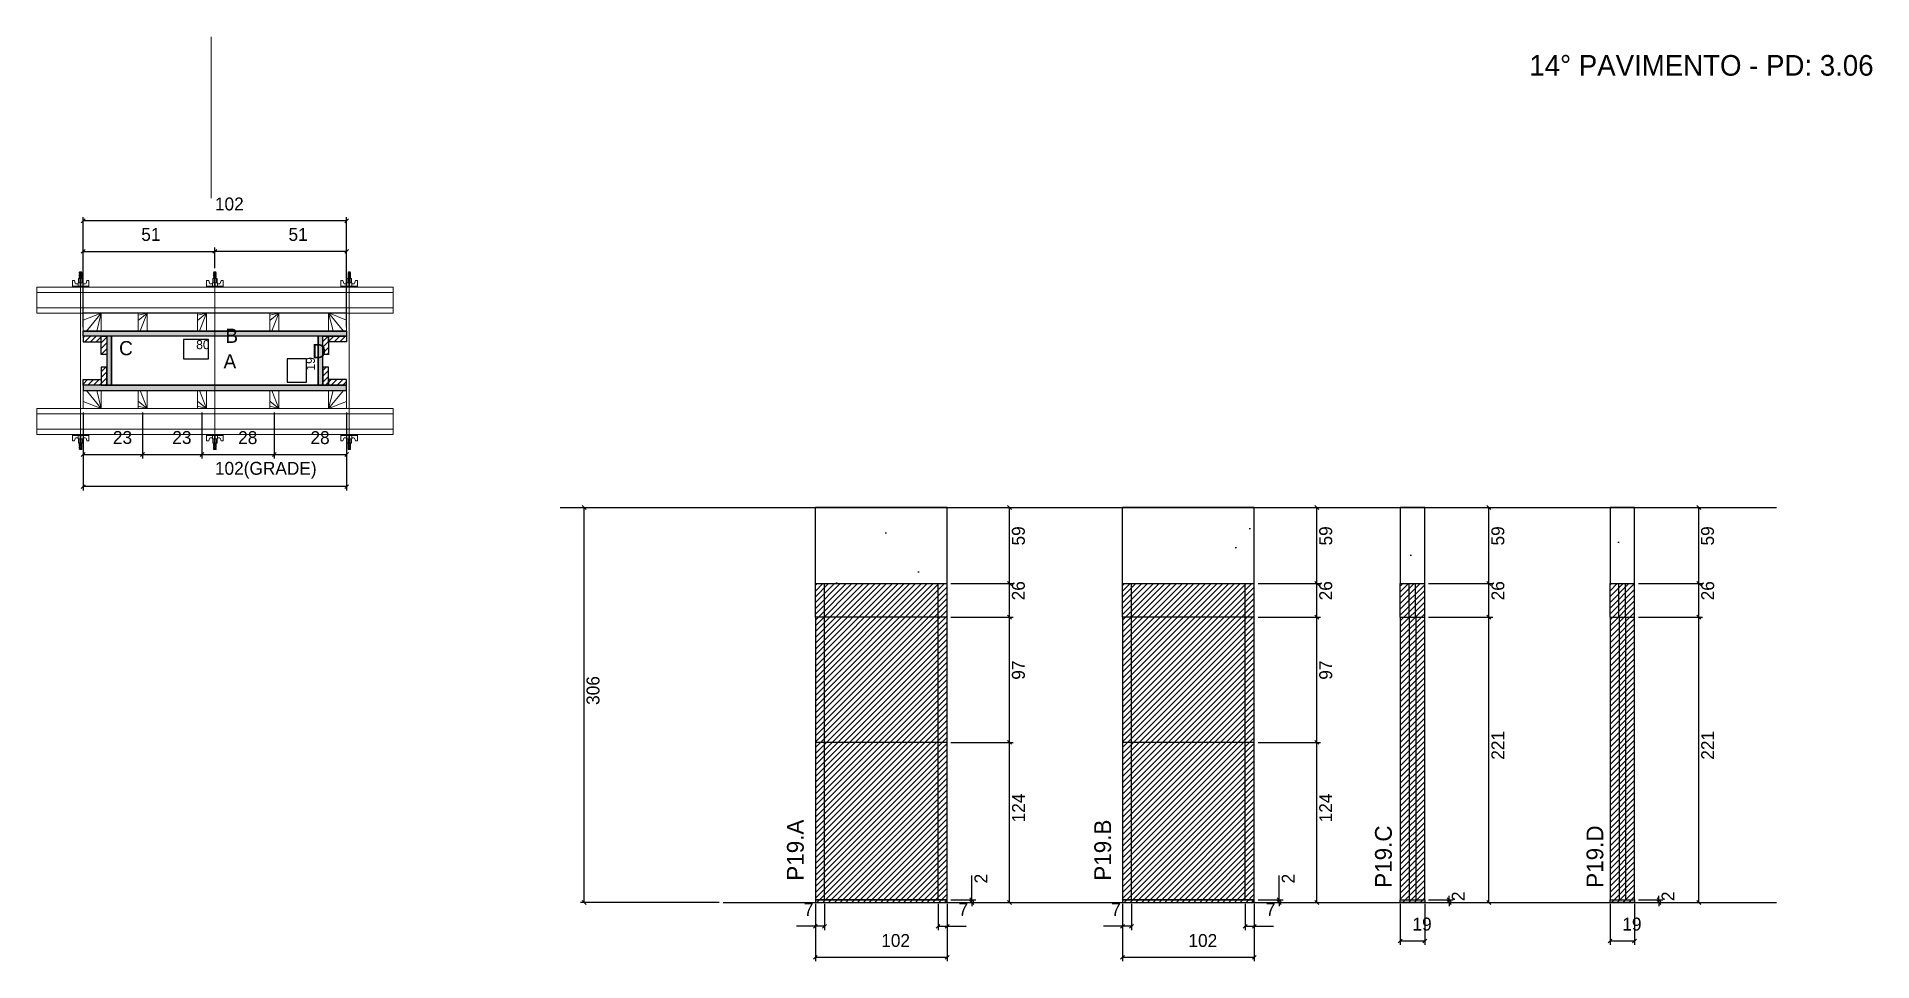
# Model space of a CAD drawing. Header units: metres. Extents: x 2513 to 3935, y 6242 to 6958.
import ezdxf

# ---------------------------------------------------------------- set-up
doc = ezdxf.new("R2010")
doc.units = ezdxf.units.M
for name, color, linetype in [('CHAPA', 7, 'Continuous'), ('COTA', 7, 'Continuous'), ('Hachura', 7, 'Continuous'), ('Madeira', 7, 'Continuous'), ('NIVEL 2° PAV.', 7, 'Continuous'), ('NOMENCLATURA', 7, 'Continuous'), ('Nível', 7, 'Continuous'), ('Painéis', 7, 'Continuous'), ('Perfil Metálico', 7, 'Continuous'), ('SARR_2.2x7', 7, 'Continuous'), ('SARRAFO', 7, 'Continuous'), ('Texto Seção', 7, 'Continuous'), ('TEXTO_GERAL', 7, 'Continuous')]:
    doc.layers.add(name, color=color, linetype=linetype)

msp = doc.modelspace()

# ---------------------------------------------------------------- hatches: boundary and pattern name
at = {"layer": 'COTA'}
h = msp.add_hatch(dxfattribs=at)
h.set_pattern_fill('AR-CONC')
h.paths.add_polyline_path([(3116.3, 6593.6), (3116.3, 6534.6), (3218.3, 6534.6), (3218.3, 6593.6), (3116.3, 6593.6)])
h = msp.add_hatch(dxfattribs=at)
h.set_pattern_fill('AR-CONC')
h.paths.add_polyline_path([(3354.2, 6593.6), (3354.2, 6534.6), (3456.2, 6534.6), (3456.2, 6593.6), (3354.2, 6593.6), (3354.2, 6593.6)])
h = msp.add_hatch(dxfattribs=at)
h.set_pattern_fill('AR-CONC')
h.paths.add_polyline_path([(3588.2, 6534.6), (3588.2, 6593.6), (3569.2, 6593.6), (3569.2, 6534.6), (3588.2, 6534.6), (3588.2, 6534.6)])
h = msp.add_hatch(dxfattribs=at)
h.set_pattern_fill('AR-CONC')
h.paths.add_polyline_path([(3750.7, 6534.6), (3750.7, 6593.6), (3731.7, 6593.6), (3731.7, 6534.6), (3750.7, 6534.6), (3750.7, 6534.6)])
at = {"layer": 'Hachura'}
h = msp.add_hatch(color=7, dxfattribs=at)
h.dxf.hatch_style = 1
h.paths.add_polyline_path([(2549.3, 6726.2), (2549.3, 6730.2), (2753.3, 6730.2), (2753.3, 6726.2), (2549.3, 6726.2)])
h = msp.add_hatch(color=7, dxfattribs=at)
h.dxf.hatch_style = 1
h.paths.add_polyline_path([(2549.3, 6726.2), (2549.3, 6730.2), (2753.3, 6730.2), (2753.3, 6726.2), (2549.3, 6726.2)])
h = msp.add_hatch(dxfattribs=at)
h.set_pattern_fill('ANSI31')
h.paths.add_polyline_path([(2563.3, 6726.2), (2563.3, 6721.8), (2549.3, 6721.8), (2549.3, 6726.2), (2563.3, 6726.2)])
h = msp.add_hatch(dxfattribs=at)
h.set_pattern_fill('ANSI31')
h.paths.add_polyline_path([(2567.7, 6726.2), (2563.3, 6726.2), (2563.3, 6712.2), (2567.7, 6712.2), (2567.7, 6726.2)])
h = msp.add_hatch(color=7, dxfattribs=at)
h.dxf.hatch_style = 1
h.paths.add_polyline_path([(2571.3, 6726.2), (2567.7, 6726.2), (2567.7, 6688.2), (2571.3, 6688.2), (2571.3, 6726.2)])
h = msp.add_hatch(color=7, dxfattribs=at)
h.dxf.hatch_style = 1
h.paths.add_polyline_path([(2571.3, 6726.2), (2567.7, 6726.2), (2567.7, 6688.2), (2571.3, 6688.2), (2571.3, 6726.2)])
h = msp.add_hatch(color=7, dxfattribs=at)
h.dxf.hatch_style = 1
h.paths.add_polyline_path([(2734.9, 6726.2), (2731.3, 6726.2), (2731.3, 6688.2), (2734.9, 6688.2), (2734.9, 6726.2)])
h = msp.add_hatch(color=7, dxfattribs=at)
h.dxf.hatch_style = 1
h.paths.add_polyline_path([(2734.9, 6726.2), (2731.3, 6726.2), (2731.3, 6688.2), (2734.9, 6688.2), (2734.9, 6726.2)])
h = msp.add_hatch(dxfattribs=at)
h.set_pattern_fill('ANSI31')
h.paths.add_polyline_path([(2739.3, 6726.2), (2734.9, 6726.2), (2734.9, 6712.2), (2739.3, 6712.2), (2739.3, 6726.2)])
h = msp.add_hatch(dxfattribs=at)
h.set_pattern_fill('ANSI31')
h.paths.add_polyline_path([(2739.3, 6726.2), (2739.3, 6721.8), (2753.3, 6721.8), (2753.3, 6726.2), (2739.3, 6726.2)])
h = msp.add_hatch(dxfattribs=at)
h.set_pattern_fill('ANSI31')
h.paths.add_polyline_path([(2567.7, 6688.2), (2563.3, 6688.2), (2563.3, 6702.2), (2567.7, 6702.2), (2567.7, 6688.2)])
h = msp.add_hatch(dxfattribs=at)
h.set_pattern_fill('ANSI31')
h.paths.add_polyline_path([(2739.3, 6688.2), (2734.9, 6688.2), (2734.9, 6702.2), (2739.3, 6702.2), (2739.3, 6688.2)])
h = msp.add_hatch(dxfattribs=at)
h.set_pattern_fill('ANSI31')
h.paths.add_polyline_path([(2563.3, 6688.2), (2563.3, 6692.6), (2549.3, 6692.6), (2549.3, 6688.2), (2563.3, 6688.2)])
h = msp.add_hatch(color=7, dxfattribs=at)
h.dxf.hatch_style = 1
h.paths.add_polyline_path([(2549.3, 6688.2), (2549.3, 6684.2), (2753.3, 6684.2), (2753.3, 6688.2), (2549.3, 6688.2)])
h = msp.add_hatch(color=7, dxfattribs=at)
h.dxf.hatch_style = 1
h.paths.add_polyline_path([(2549.3, 6688.2), (2549.3, 6684.2), (2753.3, 6684.2), (2753.3, 6688.2), (2549.3, 6688.2)])
h = msp.add_hatch(dxfattribs=at)
h.set_pattern_fill('ANSI31')
h.paths.add_polyline_path([(2739.3, 6688.2), (2739.3, 6692.6), (2753.3, 6692.6), (2753.3, 6688.2), (2739.3, 6688.2)])
h = msp.add_hatch(dxfattribs=at)
h.set_pattern_fill('ANSI31')
h.paths.add_polyline_path([(3218.3, 6534.6), (3116.3, 6534.6), (3116.3, 6287.6), (3218.3, 6287.6), (3218.3, 6534.6)])
h = msp.add_hatch(dxfattribs=at)
h.set_pattern_fill('ANSI31')
h.paths.add_polyline_path([(3456.2, 6534.6), (3354.2, 6534.6), (3354.2, 6287.6), (3456.2, 6287.6), (3456.2, 6534.6)])
h = msp.add_hatch(dxfattribs=at)
h.set_pattern_fill('ANSI31')
h.paths.add_polyline_path([(3588.2, 6534.6), (3569.2, 6534.6), (3569.2, 6287.6), (3588.2, 6287.6), (3588.2, 6534.6)])
h = msp.add_hatch(dxfattribs=at)
h.set_pattern_fill('ANSI31')
h.paths.add_polyline_path([(3750.7, 6534.6), (3731.7, 6534.6), (3731.7, 6287.6), (3750.7, 6287.6), (3750.7, 6534.6)])

# ---------------------------------------------------------------- linework, layer by layer
at = {"layer": 'CHAPA', "color": 1, "lineweight": 25}
for points in [[(2549.3, 6726.2), (2549.3, 6730.2), (2753.3, 6730.2), (2753.3, 6726.2)], [(2549.3, 6726.2), (2549.3, 6730.2), (2753.3, 6730.2), (2753.3, 6726.2)], [(2571.3, 6726.2), (2567.7, 6726.2), (2567.7, 6688.2), (2571.3, 6688.2)], [(2571.3, 6726.2), (2567.7, 6726.2), (2567.7, 6688.2), (2571.3, 6688.2)], [(2734.9, 6726.2), (2731.3, 6726.2), (2731.3, 6688.2), (2734.9, 6688.2)], [(2734.9, 6726.2), (2731.3, 6726.2), (2731.3, 6688.2), (2734.9, 6688.2)], [(2549.3, 6688.2), (2549.3, 6684.2), (2753.3, 6684.2), (2753.3, 6688.2)], [(2549.3, 6688.2), (2549.3, 6684.2), (2753.3, 6684.2), (2753.3, 6688.2)]]:
    msp.add_lwpolyline(points, close=True, dxfattribs=at)
at = {"layer": 'COTA', "color": 0, "lineweight": 25}
for p, q in [((2550.8, 6817.1), (2547.8, 6814.1)), ((2751.8, 6814.1), (2754.8, 6817.1)), ((2550.8, 6793.5), (2547.8, 6790.5)), ((2652.8, 6793.5), (2649.8, 6790.5)), ((2649.8, 6790.5), (2652.8, 6793.5)), ((2751.8, 6790.5), (2754.8, 6793.5)), ((2550.8, 6636.1), (2547.8, 6633.1)), ((2593.8, 6633.1), (2596.8, 6636.1)), ((2596.8, 6636.1), (2593.8, 6633.1)), ((2639.8, 6633.1), (2642.8, 6636.1)), ((2642.8, 6636.1), (2639.8, 6633.1)), ((2695.8, 6633.1), (2698.8, 6636.1)), ((2698.8, 6636.1), (2695.8, 6633.1)), ((2751.8, 6633.1), (2754.8, 6636.1)), ((2550.8, 6611.2), (2547.8, 6608.2)), ((2751.8, 6608.2), (2754.8, 6611.2)), ((3268.1, 6592.1), (3265.1, 6595.1)), ((3506.1, 6592.1), (3503.1, 6595.1)), ((3639.4, 6592.1), (3636.4, 6595.1)), ((3801.9, 6592.1), (3798.9, 6595.1)), ((3265.1, 6536.1), (3268.1, 6533.1)), ((3503.1, 6536.1), (3506.1, 6533.1)), ((3636.4, 6536.1), (3639.4, 6533.1)), ((3798.9, 6536.1), (3801.9, 6533.1)), ((3268.1, 6507.1), (3265.1, 6510.1)), ((3506.1, 6507.1), (3503.1, 6510.1)), ((3639.4, 6507.1), (3636.4, 6510.1)), ((3801.9, 6507.1), (3798.9, 6510.1)), ((3268.1, 6410.1), (3265.1, 6413.1)), ((3265.1, 6413.1), (3268.1, 6410.1)), ((3506.1, 6410.1), (3503.1, 6413.1)), ((3503.1, 6413.1), (3506.1, 6410.1)), ((3236, 6291.1), (3239, 6288.1)), ((3239, 6286.1), (3236, 6289.1)), ((3265.1, 6289.1), (3268.1, 6286.1)), ((3474, 6291.1), (3477, 6288.1)), ((3477, 6286.1), (3474, 6289.1)), ((3503.1, 6289.1), (3506.1, 6286.1)), ((3605.6, 6291.1), (3608.6, 6288.1)), ((3608.6, 6286.1), (3605.6, 6289.1)), ((3636.4, 6289.1), (3639.4, 6286.1)), ((3768.1, 6291.1), (3771.1, 6288.1)), ((3771.1, 6286.1), (3768.1, 6289.1)), ((3798.9, 6289.1), (3801.9, 6286.1)), ((3117.8, 6270.6), (3114.8, 6267.6)), ((3121.8, 6267.6), (3124.8, 6270.6)), ((3212.8, 6270.6), (3209.8, 6267.6)), ((3216.8, 6267.6), (3219.8, 6270.6)), ((3355.7, 6270.6), (3352.7, 6267.6)), ((3359.7, 6267.6), (3362.7, 6270.6)), ((3450.7, 6270.6), (3447.7, 6267.6)), ((3454.7, 6267.6), (3457.7, 6270.6)), ((3570.7, 6259.2), (3567.7, 6256.2)), ((3586.7, 6256.2), (3589.7, 6259.2)), ((3733.2, 6259.2), (3730.2, 6256.2)), ((3749.2, 6256.2), (3752.2, 6259.2)), ((3117.8, 6246.5), (3114.8, 6243.5)), ((3216.8, 6243.5), (3219.8, 6246.5)), ((3355.7, 6246.5), (3352.7, 6243.5)), ((3454.7, 6243.5), (3457.7, 6246.5))]:
    msp.add_line(p, q, dxfattribs=at)
at = {"layer": 'COTA', "color": 241, "lineweight": 25}
for p, q in [((2549.3, 6733.2), (2549.3, 6818.6)), ((2753.3, 6815.6), (2549.3, 6815.6)), ((2753.3, 6733.2), (2753.3, 6818.6)), ((2549.3, 6767.2), (2549.3, 6795)), ((2651.3, 6779), (2651.3, 6795)), ((2651.3, 6779), (2651.3, 6795)), ((2753.3, 6767.2), (2753.3, 6795)), ((2549.3, 6792), (2651.3, 6792)), ((2753.3, 6792), (2651.3, 6792)), ((2549.3, 6667.2), (2549.3, 6606.7)), ((2549.3, 6667.2), (2549.3, 6631.6)), ((2595.3, 6667.2), (2595.3, 6631.6)), ((2595.3, 6667.2), (2595.3, 6631.6)), ((2641.3, 6667.2), (2641.3, 6631.6)), ((2641.3, 6667.2), (2641.3, 6631.6)), ((2697.3, 6667.2), (2697.3, 6631.6)), ((2697.3, 6667.2), (2697.3, 6631.6)), ((2753.3, 6667.2), (2753.3, 6606.7)), ((2753.3, 6667.2), (2753.3, 6631.6)), ((2549.3, 6634.6), (2595.3, 6634.6)), ((2595.3, 6634.6), (2641.3, 6634.6)), ((2641.3, 6634.6), (2697.3, 6634.6)), ((2697.3, 6634.6), (2753.3, 6634.6)), ((2753.3, 6609.7), (2549.3, 6609.7)), ((3116.3, 6534.6), (3116.3, 6593.6)), ((3218.3, 6593.6), (3116.3, 6593.6)), ((3218.3, 6534.6), (3218.3, 6593.6)), ((3456.2, 6593.6), (3354.2, 6593.6)), ((3354.2, 6534.6), (3354.2, 6593.6)), ((3456.2, 6534.6), (3456.2, 6593.6))]:
    msp.add_line(p, q, dxfattribs=at)
at = {"layer": 'COTA', "color": 180, "lineweight": 25}
for p, q in [((2646.4, 6723.7), (2627.1, 6723.7)), ((2627.1, 6723.7), (2627.1, 6708.7)), ((2646.4, 6708.7), (2646.4, 6723.7)), ((2627.1, 6708.7), (2646.4, 6708.7)), ((2722.3, 6708.6), (2707.3, 6708.6)), ((2707.3, 6708.6), (2707.3, 6690.6)), ((2722.3, 6690.6), (2722.3, 6708.6)), ((2707.3, 6690.6), (2722.3, 6690.6))]:
    msp.add_line(p, q, dxfattribs=at)
at = {"layer": 'COTA', "color": 4, "lineweight": 25}
for p, q in [((3221.3, 6593.6), (3269.6, 6593.6)), ((3266.6, 6534.6), (3266.6, 6593.6)), ((3459.2, 6593.6), (3507.6, 6593.6)), ((3504.6, 6534.6), (3504.6, 6593.6)), ((3591.2, 6593.6), (3640.9, 6593.6)), ((3637.9, 6534.6), (3637.9, 6593.6)), ((3753.7, 6593.6), (3803.4, 6593.6)), ((3800.4, 6534.6), (3800.4, 6593.6)), ((3221.3, 6534.6), (3269.6, 6534.6)), ((3459.2, 6534.6), (3507.6, 6534.6)), ((3591.2, 6534.6), (3640.9, 6534.6)), ((3753.7, 6534.6), (3803.4, 6534.6)), ((3221.3, 6508.6), (3269.6, 6508.6)), ((3266.6, 6411.6), (3266.6, 6508.6)), ((3459.2, 6508.6), (3507.6, 6508.6)), ((3504.6, 6411.6), (3504.6, 6508.6)), ((3591.2, 6508.6), (3640.9, 6508.6)), ((3637.9, 6287.6), (3637.9, 6508.6)), ((3753.7, 6508.6), (3803.4, 6508.6)), ((3800.4, 6287.6), (3800.4, 6508.6)), ((3221.3, 6411.6), (3269.6, 6411.6)), ((3259.1, 6411.6), (3269.6, 6411.6)), ((3266.6, 6287.6), (3266.6, 6411.6)), ((3459.2, 6411.6), (3507.6, 6411.6)), ((3497.1, 6411.6), (3507.6, 6411.6)), ((3504.6, 6287.6), (3504.6, 6411.6)), ((3237.5, 6289.6), (3237.5, 6308.4)), ((3475.5, 6289.6), (3475.5, 6308.4)), ((3116.3, 6286.6), (3116.3, 6242)), ((3116.3, 6284.6), (3116.3, 6266.1)), ((3123.3, 6286.6), (3123.3, 6266.1)), ((3211.3, 6286.6), (3211.3, 6266.1)), ((3218.3, 6286.6), (3218.3, 6242)), ((3218.3, 6284.6), (3218.3, 6266.1)), ((3221.3, 6289.6), (3240.5, 6289.6)), ((3221.3, 6287.6), (3240.5, 6287.6)), ((3221.3, 6287.6), (3269.6, 6287.6)), ((3237.5, 6287.6), (3237.5, 6289.6)), ((3237.5, 6287.6), (3237.5, 6284.6)), ((3354.2, 6286.6), (3354.2, 6242)), ((3354.2, 6284.6), (3354.2, 6266.1)), ((3361.2, 6286.6), (3361.2, 6266.1)), ((3449.2, 6286.6), (3449.2, 6266.1)), ((3456.2, 6286.6), (3456.2, 6242)), ((3456.2, 6284.6), (3456.2, 6266.1)), ((3459.2, 6289.6), (3478.5, 6289.6)), ((3459.2, 6287.6), (3478.5, 6287.6)), ((3459.2, 6287.6), (3507.6, 6287.6)), ((3475.5, 6287.6), (3475.5, 6289.6)), ((3475.5, 6287.6), (3475.5, 6284.6)), ((3569.2, 6286.6), (3569.2, 6254.7)), ((3588.2, 6286.6), (3588.2, 6254.7)), ((3591.2, 6289.6), (3610.1, 6289.6)), ((3591.2, 6287.6), (3610.1, 6287.6)), ((3591.2, 6287.6), (3640.9, 6287.6)), ((3607.1, 6289.6), (3607.1, 6292.6)), ((3607.1, 6287.6), (3607.1, 6289.6)), ((3607.1, 6287.6), (3607.1, 6284.6)), ((3731.7, 6286.6), (3731.7, 6254.7)), ((3750.7, 6286.6), (3750.7, 6254.7)), ((3753.7, 6289.6), (3772.6, 6289.6)), ((3753.7, 6287.6), (3772.6, 6287.6)), ((3753.7, 6287.6), (3803.4, 6287.6)), ((3769.6, 6289.6), (3769.6, 6292.6)), ((3769.6, 6287.6), (3769.6, 6289.6)), ((3769.6, 6287.6), (3769.6, 6284.6)), ((3116.3, 6269.1), (3101.6, 6269.1)), ((3123.3, 6269.1), (3116.3, 6269.1)), ((3211.3, 6269.1), (3218.3, 6269.1)), ((3218.3, 6269.1), (3233, 6269.1)), ((3354.2, 6269.1), (3339.5, 6269.1)), ((3361.2, 6269.1), (3354.2, 6269.1)), ((3449.2, 6269.1), (3456.2, 6269.1)), ((3456.2, 6269.1), (3471, 6269.1)), ((3569.2, 6257.7), (3588.2, 6257.7)), ((3731.7, 6257.7), (3750.7, 6257.7)), ((3218.3, 6245), (3116.3, 6245)), ((3456.2, 6245), (3354.2, 6245))]:
    msp.add_line(p, q, dxfattribs=at)
at = {"layer": 'COTA', "color": 241, "lineweight": 25}
for points in [[(3588.2, 6534.6), (3588.2, 6593.6), (3569.2, 6593.6), (3569.2, 6534.6)], [(3750.7, 6534.6), (3750.7, 6593.6), (3731.7, 6593.6), (3731.7, 6534.6)]]:
    msp.add_lwpolyline(points, dxfattribs=at)
at = {"layer": 'Hachura', "color": 0, "lineweight": 9}
for p, q in [((2540.9, 6764.2), (2540.9, 6769.4)), ((2540.9, 6769.4), (2542.5, 6769.4)), ((2542.5, 6769.4), (2543.1, 6767.2)), ((2543.4, 6766.9), (2545.4, 6766.9)), ((2545.4, 6767.7), (2549.2, 6767.7)), ((2545.4, 6765.1), (2545.4, 6767.7)), ((2549, 6770.9), (2545.6, 6770.9)), ((2549, 6770.9), (2545.6, 6770.9)), ((2545.6, 6770.9), (2545.6, 6767.7)), ((2546.2, 6775.3), (2548.4, 6774.2)), ((2548.3, 6774), (2546.2, 6775.1)), ((2546.2, 6774.1), (2548.4, 6773.1)), ((2548.3, 6772.8), (2546.2, 6773.9)), ((2546.2, 6773), (2548.4, 6771.9)), ((2548.3, 6771.7), (2546.2, 6772.7)), ((2547.4, 6770.9), (2546.2, 6771.6)), ((2546.3, 6775.7), (2546.6, 6776)), ((2546.3, 6775.4), (2546.3, 6775.7)), ((2548.2, 6775.7), (2546.3, 6775.7)), ((2546.3, 6775.4), (2548.2, 6774.4)), ((2546.3, 6775.4), (2548.2, 6774.4)), ((2546.3, 6774.2), (2546.3, 6774.9)), ((2548.2, 6773.9), (2546.3, 6774.9)), ((2546.3, 6774.2), (2548.2, 6773.3)), ((2546.3, 6773.1), (2546.3, 6773.7)), ((2548.2, 6772.8), (2546.3, 6773.7)), ((2546.3, 6773.5), (2546.3, 6773.7)), ((2546.3, 6773.1), (2548.2, 6772.1)), ((2546.3, 6771.9), (2546.3, 6772.6)), ((2548.2, 6771.6), (2546.3, 6772.6)), ((2546.3, 6771.9), (2548.2, 6770.9)), ((2547.2, 6770.9), (2546.3, 6771.4)), ((2546.3, 6770.9), (2546.3, 6771.4)), ((2546.6, 6776), (2547.9, 6776)), ((2546.7, 6770.9), (2546.7, 6767.7)), ((2548.2, 6775.1), (2546.9, 6775.7)), ((2547, 6765.1), (2547, 6767.1)), ((2548.3, 6775.2), (2547.2, 6775.7)), ((2547.5, 6767.1), (2547.5, 6765.1)), ((2547.7, 6775.7), (2548.4, 6775.4)), ((2548.2, 6775.7), (2547.9, 6776)), ((2548, 6775.7), (2548.2, 6775.6)), ((2548.2, 6775.1), (2548.2, 6774.4)), ((2548.2, 6773.3), (2548.2, 6773.9)), ((2548.2, 6772.5), (2548.2, 6772.8)), ((2548.2, 6772.5), (2548.2, 6772.1)), ((2548.2, 6771.6), (2548.2, 6770.9)), ((2548.2, 6770.9), (2548.2, 6767.7)), ((2549, 6767.7), (2549, 6770.9)), ((2549.2, 6767.7), (2549, 6767.7)), ((2549.2, 6767.7), (2549, 6767.7)), ((2549.2, 6767.7), (2549.2, 6765.1)), ((2551.2, 6766.9), (2549.2, 6766.9)), ((2552.1, 6769.4), (2551.5, 6767.2)), ((2553.8, 6769.4), (2552.1, 6769.4)), ((2553.8, 6765.1), (2553.8, 6769.4)), ((2644.9, 6764.2), (2644.9, 6769.4)), ((2644.9, 6769.4), (2646.5, 6769.4)), ((2646.5, 6769.4), (2647.1, 6767.2)), ((2647.4, 6766.9), (2649.4, 6766.9)), ((2649.4, 6767.7), (2653.2, 6767.7)), ((2649.4, 6765.1), (2649.4, 6767.7)), ((2653, 6770.9), (2649.6, 6770.9)), ((2653, 6770.9), (2649.6, 6770.9)), ((2649.6, 6770.9), (2649.6, 6767.7)), ((2650.2, 6775.3), (2652.4, 6774.2)), ((2652.3, 6774), (2650.2, 6775.1)), ((2650.2, 6774.1), (2652.4, 6773.1)), ((2652.3, 6772.8), (2650.2, 6773.9)), ((2650.2, 6773), (2652.4, 6771.9)), ((2652.3, 6771.7), (2650.2, 6772.7)), ((2651.4, 6770.9), (2650.2, 6771.6)), ((2650.3, 6775.7), (2650.6, 6776)), ((2650.3, 6775.4), (2650.3, 6775.7)), ((2652.2, 6775.7), (2650.3, 6775.7)), ((2650.3, 6775.4), (2652.2, 6774.4)), ((2650.3, 6775.4), (2652.2, 6774.4)), ((2650.3, 6774.2), (2650.3, 6774.9)), ((2652.2, 6773.9), (2650.3, 6774.9)), ((2650.3, 6774.2), (2652.2, 6773.3)), ((2650.3, 6773.1), (2650.3, 6773.7)), ((2652.2, 6772.8), (2650.3, 6773.7)), ((2650.3, 6773.5), (2650.3, 6773.7)), ((2650.3, 6773.1), (2652.2, 6772.1)), ((2650.3, 6771.9), (2650.3, 6772.6)), ((2652.2, 6771.6), (2650.3, 6772.6)), ((2650.3, 6771.9), (2652.2, 6770.9)), ((2651.2, 6770.9), (2650.3, 6771.4)), ((2650.3, 6770.9), (2650.3, 6771.4)), ((2650.6, 6776), (2651.9, 6776)), ((2650.7, 6770.9), (2650.7, 6767.7)), ((2652.2, 6775.1), (2650.9, 6775.7)), ((2651, 6765.1), (2651, 6767.1)), ((2652.3, 6775.2), (2651.2, 6775.7)), ((2651.5, 6767.1), (2651.5, 6765.1)), ((2651.7, 6775.7), (2652.4, 6775.4)), ((2652.2, 6775.7), (2651.9, 6776)), ((2652, 6775.7), (2652.2, 6775.6)), ((2652.2, 6775.1), (2652.2, 6774.4)), ((2652.2, 6773.3), (2652.2, 6773.9)), ((2652.2, 6772.5), (2652.2, 6772.8)), ((2652.2, 6772.5), (2652.2, 6772.1)), ((2652.2, 6771.6), (2652.2, 6770.9)), ((2652.2, 6770.9), (2652.2, 6767.7)), ((2653, 6767.7), (2653, 6770.9)), ((2653.2, 6767.7), (2653, 6767.7)), ((2653.2, 6767.7), (2653, 6767.7)), ((2653.2, 6767.7), (2653.2, 6765.1)), ((2655.2, 6766.9), (2653.2, 6766.9)), ((2656.1, 6769.4), (2655.5, 6767.2)), ((2657.8, 6769.4), (2656.1, 6769.4)), ((2657.8, 6765.1), (2657.8, 6769.4)), ((2748.9, 6765.1), (2748.9, 6769.4)), ((2748.9, 6769.4), (2750.5, 6769.4)), ((2750.5, 6769.4), (2751.1, 6767.2)), ((2751.4, 6766.9), (2753.4, 6766.9)), ((2757.3, 6767.7), (2753.4, 6767.7)), ((2753.4, 6767.7), (2753.4, 6765.1)), ((2753.4, 6767.7), (2753.6, 6767.7)), ((2753.4, 6767.7), (2753.6, 6767.7)), ((2753.6, 6770.9), (2757, 6770.9)), ((2753.6, 6770.9), (2757, 6770.9)), ((2753.6, 6767.7), (2753.6, 6770.9)), ((2754.9, 6775.7), (2754.3, 6775.4)), ((2754.3, 6775.2), (2755.4, 6775.7)), ((2756.4, 6775.3), (2754.3, 6774.2)), ((2754.3, 6774), (2756.5, 6775.1)), ((2756.4, 6774.1), (2754.3, 6773.1)), ((2754.3, 6772.8), (2756.5, 6773.9)), ((2756.4, 6773), (2754.3, 6771.9)), ((2754.3, 6771.7), (2756.5, 6772.7)), ((2754.4, 6775.7), (2754.7, 6776)), ((2754.7, 6775.7), (2754.4, 6775.6)), ((2754.4, 6775.1), (2755.7, 6775.7)), ((2754.4, 6775.7), (2756.3, 6775.7)), ((2756.3, 6775.4), (2754.4, 6774.4)), ((2756.3, 6775.4), (2754.4, 6774.4)), ((2754.4, 6775.1), (2754.4, 6774.4)), ((2754.4, 6773.9), (2756.3, 6774.9)), ((2756.3, 6774.2), (2754.4, 6773.3)), ((2754.4, 6773.3), (2754.4, 6773.9)), ((2754.4, 6772.8), (2756.3, 6773.7)), ((2756.3, 6773.1), (2754.4, 6772.1)), ((2754.4, 6772.5), (2754.4, 6772.8)), ((2754.4, 6771.6), (2756.3, 6772.6)), ((2754.4, 6772.5), (2754.4, 6772.1)), ((2756.3, 6771.9), (2754.4, 6770.9)), ((2754.4, 6771.6), (2754.4, 6770.9)), ((2754.4, 6770.9), (2754.4, 6767.7)), ((2756, 6776), (2754.7, 6776)), ((2755.1, 6767.1), (2755.1, 6765.1)), ((2755.2, 6770.9), (2756.5, 6771.6)), ((2755.4, 6770.9), (2756.3, 6771.4)), ((2755.6, 6765.1), (2755.6, 6767.1)), ((2756.3, 6775.7), (2756, 6776)), ((2756, 6770.9), (2756, 6767.7)), ((2756.3, 6775.4), (2756.3, 6775.7)), ((2756.3, 6774.2), (2756.3, 6774.9)), ((2756.3, 6773.1), (2756.3, 6773.7)), ((2756.3, 6773.5), (2756.3, 6773.7)), ((2756.3, 6771.9), (2756.3, 6772.6)), ((2756.3, 6770.9), (2756.3, 6771.4)), ((2757, 6770.9), (2757, 6767.7)), ((2757.3, 6765.1), (2757.3, 6767.7)), ((2759.2, 6766.9), (2757.3, 6766.9)), ((2760.1, 6769.4), (2759.5, 6767.2)), ((2761.8, 6769.4), (2760.1, 6769.4)), ((2761.8, 6764.2), (2761.8, 6769.4)), ((2540.9, 6765.1), (2553.8, 6765.1)), ((2540.9, 6765.1), (2546, 6765.1)), ((2553.8, 6764.2), (2540.9, 6764.2)), ((2541, 6765.2), (2541, 6764.2)), ((2541.2, 6765.2), (2541.2, 6764.2)), ((2541.6, 6765.2), (2541.6, 6764.2)), ((2542, 6765.2), (2542, 6764.2)), ((2542.9, 6765.2), (2542.9, 6764.2)), ((2544.3, 6765.2), (2544.3, 6764.2)), ((2552.8, 6764.2), (2545, 6764.2)), ((2547.3, 6765.1), (2545.4, 6765.1)), ((2546, 6765.1), (2546.7, 6765.1)), ((2546.4, 6764.8), (2546.4, 6765)), ((2546.4, 6764.4), (2546.4, 6764.8)), ((2547.3, 6765.1), (2547.3, 6764.2)), ((2548.3, 6765), (2548.3, 6764.6)), ((2550.3, 6765.2), (2550.3, 6764.2)), ((2551.8, 6765.2), (2551.8, 6764.2)), ((2552.6, 6765.2), (2552.6, 6764.2)), ((2553.1, 6765.2), (2553.1, 6764.2)), ((2553.4, 6765.2), (2553.4, 6764.2)), ((2553.6, 6765.2), (2553.6, 6764.2)), ((2553.8, 6765.1), (2553.8, 6764.2)), ((2644.9, 6765.1), (2657.8, 6765.1)), ((2644.9, 6765.1), (2650, 6765.1)), ((2657.8, 6764.2), (2644.9, 6764.2)), ((2645, 6765.2), (2645, 6764.2)), ((2645.2, 6765.2), (2645.2, 6764.2)), ((2645.6, 6765.2), (2645.6, 6764.2)), ((2646, 6765.2), (2646, 6764.2)), ((2646.9, 6765.2), (2646.9, 6764.2)), ((2648.3, 6765.2), (2648.3, 6764.2)), ((2656.8, 6764.2), (2649, 6764.2)), ((2651.3, 6765.1), (2649.4, 6765.1)), ((2650, 6765.1), (2650.7, 6765.1)), ((2650.4, 6764.8), (2650.4, 6765)), ((2650.4, 6764.4), (2650.4, 6764.8)), ((2651.3, 6765.1), (2651.3, 6764.2)), ((2652.3, 6765), (2652.3, 6764.6)), ((2654.3, 6765.2), (2654.3, 6764.2)), ((2655.8, 6765.2), (2655.8, 6764.2)), ((2656.6, 6765.2), (2656.6, 6764.2)), ((2657.1, 6765.2), (2657.1, 6764.2)), ((2657.4, 6765.2), (2657.4, 6764.2)), ((2657.6, 6765.2), (2657.6, 6764.2)), ((2657.8, 6765.1), (2657.8, 6764.2)), ((2761.8, 6765.1), (2748.9, 6765.1)), ((2748.9, 6765.1), (2748.9, 6764.2)), ((2748.9, 6764.2), (2761.8, 6764.2)), ((2749, 6765.2), (2749, 6764.2)), ((2749.2, 6765.2), (2749.2, 6764.2)), ((2749.6, 6765.2), (2749.6, 6764.2)), ((2749.8, 6764.2), (2757.6, 6764.2)), ((2750, 6765.2), (2750, 6764.2)), ((2750.9, 6765.2), (2750.9, 6764.2)), ((2752.3, 6765.2), (2752.3, 6764.2)), ((2754.3, 6765), (2754.3, 6764.6)), ((2755.3, 6765.1), (2757.3, 6765.1)), ((2755.3, 6765.1), (2755.3, 6764.2)), ((2756.6, 6765.1), (2756, 6765.1)), ((2756.3, 6764.8), (2756.3, 6765)), ((2756.3, 6764.4), (2756.3, 6764.8)), ((2761.8, 6765.1), (2756.6, 6765.1)), ((2758.4, 6765.2), (2758.4, 6764.2)), ((2759.8, 6765.2), (2759.8, 6764.2)), ((2760.6, 6765.2), (2760.6, 6764.2)), ((2761.1, 6765.2), (2761.1, 6764.2)), ((2761.4, 6765.2), (2761.4, 6764.2)), ((2761.6, 6765.2), (2761.6, 6764.2)), ((2553.8, 6650.2), (2540.9, 6650.2)), ((2540.9, 6650.2), (2540.9, 6645.1)), ((2540.9, 6649.3), (2553.8, 6649.3)), ((2540.9, 6649.3), (2546, 6649.3)), ((2540.9, 6645.1), (2542.5, 6645.1)), ((2541, 6649.3), (2541, 6650.2)), ((2541.2, 6649.3), (2541.2, 6650.2)), ((2541.6, 6649.3), (2541.6, 6650.2)), ((2542, 6649.3), (2542, 6650.2)), ((2542.5, 6645.1), (2543.1, 6647.3)), ((2542.9, 6649.3), (2542.9, 6650.2)), ((2543.4, 6647.5), (2545.4, 6647.5)), ((2544.3, 6649.3), (2544.3, 6650.2)), ((2552.8, 6650.2), (2545, 6650.2)), ((2547.3, 6649.3), (2545.4, 6649.3)), ((2545.4, 6649.3), (2545.4, 6646.8)), ((2545.4, 6646.8), (2549.2, 6646.8)), ((2545.6, 6643.5), (2545.6, 6646.8)), ((2549, 6643.6), (2545.6, 6643.6)), ((2549, 6643.5), (2545.6, 6643.5)), ((2546, 6649.3), (2546.7, 6649.3)), ((2547.4, 6643.5), (2546.2, 6642.9)), ((2548.3, 6642.8), (2546.2, 6641.7)), ((2546.2, 6641.5), (2548.4, 6642.6)), ((2548.3, 6641.6), (2546.2, 6640.6)), ((2546.2, 6640.3), (2548.4, 6641.4)), ((2548.3, 6640.5), (2546.2, 6639.4)), ((2546.2, 6639.2), (2548.4, 6640.3)), ((2546.3, 6642.6), (2548.2, 6643.5)), ((2547.2, 6643.5), (2546.3, 6643.1)), ((2546.3, 6643.5), (2546.3, 6643.1)), ((2548.2, 6642.9), (2546.3, 6641.9)), ((2546.3, 6642.6), (2546.3, 6641.9)), ((2546.3, 6641.4), (2548.2, 6642.4)), ((2548.2, 6641.7), (2546.3, 6640.8)), ((2546.3, 6641.4), (2546.3, 6640.8)), ((2546.3, 6640.2), (2548.2, 6641.2)), ((2546.3, 6641), (2546.3, 6640.8)), ((2548.2, 6640.6), (2546.3, 6639.6)), ((2546.3, 6640.2), (2546.3, 6639.6)), ((2546.3, 6639.1), (2548.2, 6640.1)), ((2546.3, 6639.1), (2548.2, 6640.1)), ((2546.3, 6639.1), (2546.3, 6638.8)), ((2546.3, 6638.8), (2546.6, 6638.4)), ((2548.2, 6638.8), (2546.3, 6638.8)), ((2546.4, 6650.1), (2546.4, 6649.7)), ((2546.4, 6649.7), (2546.4, 6649.4)), ((2546.6, 6638.4), (2547.9, 6638.4)), ((2546.7, 6643.5), (2546.7, 6646.8)), ((2548.2, 6639.4), (2546.9, 6638.8)), ((2547, 6649.3), (2547, 6647.3)), ((2548.3, 6639.3), (2547.2, 6638.8)), ((2547.3, 6649.3), (2547.3, 6650.2)), ((2547.5, 6647.3), (2547.5, 6649.3)), ((2547.7, 6638.8), (2548.4, 6639.1)), ((2548.2, 6638.8), (2547.9, 6638.4)), ((2548, 6638.8), (2548.2, 6638.9)), ((2548.2, 6643.5), (2548.2, 6646.8)), ((2548.2, 6642.9), (2548.2, 6643.5)), ((2548.2, 6641.9), (2548.2, 6642.4)), ((2548.2, 6641.9), (2548.2, 6641.7)), ((2548.2, 6641.2), (2548.2, 6640.6)), ((2548.2, 6639.4), (2548.2, 6640.1)), ((2548.3, 6649.5), (2548.3, 6649.9)), ((2549, 6646.8), (2549, 6643.5)), ((2549.2, 6646.8), (2549, 6646.8)), ((2549.2, 6646.8), (2549, 6646.8)), ((2549.2, 6646.8), (2549.2, 6649.3)), ((2551.2, 6647.5), (2549.2, 6647.5)), ((2550.3, 6649.3), (2550.3, 6650.2)), ((2552.1, 6645.1), (2551.5, 6647.3)), ((2551.8, 6649.3), (2551.8, 6650.2)), ((2553.8, 6645.1), (2552.1, 6645.1)), ((2552.6, 6649.3), (2552.6, 6650.2)), ((2553.1, 6649.3), (2553.1, 6650.2)), ((2553.4, 6649.3), (2553.4, 6650.2)), ((2553.6, 6649.3), (2553.6, 6650.2)), ((2553.8, 6649.3), (2553.8, 6650.2)), ((2553.8, 6649.3), (2553.8, 6645.1)), ((2657.8, 6650.2), (2644.9, 6650.2)), ((2644.9, 6650.2), (2644.9, 6645.1)), ((2644.9, 6649.3), (2657.8, 6649.3)), ((2644.9, 6649.3), (2650, 6649.3)), ((2644.9, 6645.1), (2646.5, 6645.1)), ((2645, 6649.3), (2645, 6650.2)), ((2645.2, 6649.3), (2645.2, 6650.2)), ((2645.6, 6649.3), (2645.6, 6650.2)), ((2646, 6649.3), (2646, 6650.2)), ((2646.5, 6645.1), (2647.1, 6647.3)), ((2646.9, 6649.3), (2646.9, 6650.2)), ((2647.4, 6647.5), (2649.4, 6647.5)), ((2648.3, 6649.3), (2648.3, 6650.2)), ((2656.8, 6650.2), (2649, 6650.2)), ((2651.3, 6649.3), (2649.4, 6649.3)), ((2649.4, 6649.3), (2649.4, 6646.8)), ((2649.4, 6646.8), (2653.2, 6646.8)), ((2649.6, 6643.5), (2649.6, 6646.8)), ((2653, 6643.6), (2649.6, 6643.6)), ((2653, 6643.5), (2649.6, 6643.5)), ((2650, 6649.3), (2650.7, 6649.3)), ((2651.4, 6643.5), (2650.2, 6642.9)), ((2652.3, 6642.8), (2650.2, 6641.7)), ((2650.2, 6641.5), (2652.4, 6642.6)), ((2652.3, 6641.6), (2650.2, 6640.6)), ((2650.2, 6640.3), (2652.4, 6641.4)), ((2652.3, 6640.5), (2650.2, 6639.4)), ((2650.2, 6639.2), (2652.4, 6640.3)), ((2650.3, 6642.6), (2652.2, 6643.5)), ((2651.2, 6643.5), (2650.3, 6643.1)), ((2650.3, 6643.5), (2650.3, 6643.1)), ((2652.2, 6642.9), (2650.3, 6641.9)), ((2650.3, 6642.6), (2650.3, 6641.9)), ((2650.3, 6641.4), (2652.2, 6642.4)), ((2652.2, 6641.7), (2650.3, 6640.8)), ((2650.3, 6641.4), (2650.3, 6640.8)), ((2650.3, 6640.2), (2652.2, 6641.2)), ((2650.3, 6641), (2650.3, 6640.8)), ((2652.2, 6640.6), (2650.3, 6639.6)), ((2650.3, 6640.2), (2650.3, 6639.6)), ((2650.3, 6639.1), (2652.2, 6640.1)), ((2650.3, 6639.1), (2652.2, 6640.1)), ((2650.3, 6639.1), (2650.3, 6638.8)), ((2650.3, 6638.8), (2650.6, 6638.4)), ((2652.2, 6638.8), (2650.3, 6638.8)), ((2650.4, 6650.1), (2650.4, 6649.7)), ((2650.4, 6649.7), (2650.4, 6649.4)), ((2650.6, 6638.4), (2651.9, 6638.4)), ((2650.7, 6643.5), (2650.7, 6646.8)), ((2652.2, 6639.4), (2650.9, 6638.8)), ((2651, 6649.3), (2651, 6647.3)), ((2652.3, 6639.3), (2651.2, 6638.8)), ((2651.3, 6649.3), (2651.3, 6650.2)), ((2651.5, 6647.3), (2651.5, 6649.3)), ((2651.7, 6638.8), (2652.4, 6639.1)), ((2652.2, 6638.8), (2651.9, 6638.4)), ((2652, 6638.8), (2652.2, 6638.9)), ((2652.2, 6643.5), (2652.2, 6646.8)), ((2652.2, 6642.9), (2652.2, 6643.5)), ((2652.2, 6641.9), (2652.2, 6642.4)), ((2652.2, 6641.9), (2652.2, 6641.7)), ((2652.2, 6641.2), (2652.2, 6640.6)), ((2652.2, 6639.4), (2652.2, 6640.1)), ((2652.3, 6649.5), (2652.3, 6649.9)), ((2653, 6646.8), (2653, 6643.5)), ((2653.2, 6646.8), (2653, 6646.8)), ((2653.2, 6646.8), (2653, 6646.8)), ((2653.2, 6646.8), (2653.2, 6649.3)), ((2655.2, 6647.5), (2653.2, 6647.5)), ((2654.3, 6649.3), (2654.3, 6650.2)), ((2656.1, 6645.1), (2655.5, 6647.3)), ((2655.8, 6649.3), (2655.8, 6650.2)), ((2657.8, 6645.1), (2656.1, 6645.1)), ((2656.6, 6649.3), (2656.6, 6650.2)), ((2657.1, 6649.3), (2657.1, 6650.2)), ((2657.4, 6649.3), (2657.4, 6650.2)), ((2657.6, 6649.3), (2657.6, 6650.2)), ((2657.8, 6649.3), (2657.8, 6650.2)), ((2657.8, 6649.3), (2657.8, 6645.1)), ((2748.9, 6650.2), (2761.8, 6650.2)), ((2748.9, 6649.3), (2748.9, 6650.2)), ((2761.8, 6649.3), (2748.9, 6649.3)), ((2748.9, 6649.3), (2748.9, 6645.1)), ((2748.9, 6645.1), (2750.5, 6645.1)), ((2749, 6649.3), (2749, 6650.2)), ((2749.2, 6649.3), (2749.2, 6650.2)), ((2749.6, 6649.3), (2749.6, 6650.2)), ((2749.8, 6650.2), (2757.6, 6650.2)), ((2750, 6649.3), (2750, 6650.2)), ((2750.5, 6645.1), (2751.1, 6647.3)), ((2750.9, 6649.3), (2750.9, 6650.2)), ((2751.4, 6647.5), (2753.4, 6647.5)), ((2752.3, 6649.3), (2752.3, 6650.2)), ((2753.4, 6646.8), (2753.4, 6649.3)), ((2757.3, 6646.8), (2753.4, 6646.8)), ((2753.4, 6646.8), (2753.6, 6646.8)), ((2753.4, 6646.8), (2753.6, 6646.8)), ((2753.6, 6646.8), (2753.6, 6643.5)), ((2753.6, 6643.6), (2757, 6643.6)), ((2753.6, 6643.5), (2757, 6643.5)), ((2754.3, 6649.5), (2754.3, 6649.9)), ((2754.3, 6642.8), (2756.5, 6641.7)), ((2756.4, 6641.5), (2754.3, 6642.6)), ((2754.3, 6641.6), (2756.5, 6640.6)), ((2756.4, 6640.3), (2754.3, 6641.4)), ((2754.3, 6640.5), (2756.5, 6639.4)), ((2756.4, 6639.2), (2754.3, 6640.3)), ((2754.3, 6639.3), (2755.4, 6638.8)), ((2754.9, 6638.8), (2754.3, 6639.1)), ((2754.4, 6643.5), (2754.4, 6646.8)), ((2754.4, 6642.9), (2754.4, 6643.5)), ((2756.3, 6642.6), (2754.4, 6643.5)), ((2754.4, 6642.9), (2756.3, 6641.9)), ((2754.4, 6641.9), (2754.4, 6642.4)), ((2756.3, 6641.4), (2754.4, 6642.4)), ((2754.4, 6641.9), (2754.4, 6641.7)), ((2754.4, 6641.7), (2756.3, 6640.8)), ((2754.4, 6641.2), (2754.4, 6640.6)), ((2756.3, 6640.2), (2754.4, 6641.2)), ((2754.4, 6640.6), (2756.3, 6639.6)), ((2756.3, 6639.1), (2754.4, 6640.1)), ((2754.4, 6639.4), (2754.4, 6640.1)), ((2756.3, 6639.1), (2754.4, 6640.1)), ((2754.4, 6639.4), (2755.7, 6638.8)), ((2754.7, 6638.8), (2754.4, 6638.9)), ((2754.4, 6638.8), (2754.7, 6638.4)), ((2754.4, 6638.8), (2756.3, 6638.8)), ((2756, 6638.4), (2754.7, 6638.4)), ((2755.1, 6647.3), (2755.1, 6649.3)), ((2755.2, 6643.5), (2756.5, 6642.9)), ((2755.3, 6649.3), (2755.3, 6650.2)), ((2755.3, 6649.3), (2757.3, 6649.3)), ((2755.4, 6643.5), (2756.3, 6643.1)), ((2755.6, 6649.3), (2755.6, 6647.3)), ((2756.6, 6649.3), (2756, 6649.3)), ((2756, 6643.5), (2756, 6646.8)), ((2756.3, 6638.8), (2756, 6638.4)), ((2756.3, 6650.1), (2756.3, 6649.7)), ((2756.3, 6649.7), (2756.3, 6649.4)), ((2756.3, 6643.5), (2756.3, 6643.1)), ((2756.3, 6642.6), (2756.3, 6641.9)), ((2756.3, 6641.4), (2756.3, 6640.8)), ((2756.3, 6641), (2756.3, 6640.8)), ((2756.3, 6640.2), (2756.3, 6639.6)), ((2756.3, 6639.1), (2756.3, 6638.8)), ((2761.8, 6649.3), (2756.6, 6649.3)), ((2757, 6643.5), (2757, 6646.8)), ((2757.3, 6649.3), (2757.3, 6646.8)), ((2759.2, 6647.5), (2757.3, 6647.5)), ((2758.4, 6649.3), (2758.4, 6650.2)), ((2760.1, 6645.1), (2759.5, 6647.3)), ((2759.8, 6649.3), (2759.8, 6650.2)), ((2761.8, 6645.1), (2760.1, 6645.1)), ((2760.6, 6649.3), (2760.6, 6650.2)), ((2761.1, 6649.3), (2761.1, 6650.2)), ((2761.4, 6649.3), (2761.4, 6650.2)), ((2761.6, 6649.3), (2761.6, 6650.2)), ((2761.8, 6650.2), (2761.8, 6645.1))]:
    msp.add_line(p, q, dxfattribs=at)
at = {"layer": 'Hachura', "color": 251, "lineweight": 9}
for p, q in [((2547.3, 6775), (2547.3, 6643.2)), ((2651.3, 6775), (2651.3, 6643.2)), ((2755.3, 6775), (2755.3, 6643.2))]:
    msp.add_line(p, q, dxfattribs=at)
at = {"layer": 'Madeira', "color": 126, "lineweight": 18}
for p, q in [((2563.3, 6744.2), (2549.3, 6738.8)), ((2563.3, 6744.2), (2551.8, 6730.2)), ((2563.3, 6744.2), (2559.8, 6730.2)), ((2598.8, 6744.2), (2591.8, 6738.5)), ((2598.8, 6744.2), (2591.8, 6742.5)), ((2598.8, 6744.2), (2593.4, 6730.3)), ((2644.8, 6744.2), (2637.8, 6738.5)), ((2644.8, 6744.2), (2637.8, 6742.5)), ((2644.8, 6744.2), (2639.4, 6730.3)), ((2700.8, 6744.2), (2693.8, 6738.5)), ((2700.8, 6744.2), (2693.8, 6742.5)), ((2700.8, 6744.2), (2695.4, 6730.3)), ((2739.3, 6744.3), (2750.8, 6730.2)), ((2739.3, 6744.3), (2742.8, 6730.3)), ((2739.3, 6744.3), (2753.3, 6738.8)), ((2563.3, 6670.2), (2551.8, 6684.2)), ((2563.3, 6670.2), (2559.8, 6684.2)), ((2598.8, 6670.2), (2593.4, 6684.2)), ((2644.8, 6670.2), (2639.4, 6684.2)), ((2700.8, 6670.2), (2695.4, 6684.2)), ((2739.3, 6670.2), (2750.8, 6684.2)), ((2739.3, 6670.2), (2742.8, 6684.2)), ((2563.3, 6670.2), (2549.3, 6675.7)), ((2598.8, 6670.2), (2591.8, 6676)), ((2598.8, 6670.2), (2591.8, 6672)), ((2644.8, 6670.2), (2637.8, 6676)), ((2644.8, 6670.2), (2637.8, 6672)), ((2700.8, 6670.2), (2693.8, 6676)), ((2700.8, 6670.2), (2693.8, 6672)), ((2739.3, 6670.2), (2753.3, 6675.7))]:
    msp.add_line(p, q, dxfattribs=at)
for points in [[(2753.3, 6744.3), (2753.3, 6730.3), (2549.3, 6730.3), (2549.3, 6744.3)], [(2563.3, 6744.2), (2563.3, 6730.2), (2549.3, 6730.3), (2549.3, 6744.3)], [(2598.8, 6744.2), (2591.8, 6744.3), (2591.8, 6730.3), (2598.8, 6730.2)], [(2644.8, 6744.2), (2637.8, 6744.3), (2637.8, 6730.3), (2644.8, 6730.2)], [(2700.8, 6744.2), (2693.8, 6744.3), (2693.8, 6730.3), (2700.8, 6730.2)], [(2739.3, 6744.3), (2739.3, 6730.3), (2753.3, 6730.2), (2753.3, 6744.2)], [(2753.3, 6670.2), (2753.3, 6684.2), (2549.3, 6684.2), (2549.3, 6670.2)], [(2563.3, 6670.2), (2563.3, 6684.2), (2549.3, 6684.2), (2549.3, 6670.2)], [(2598.8, 6670.2), (2591.8, 6670.2), (2591.8, 6684.2), (2598.8, 6684.2)], [(2644.8, 6670.2), (2637.8, 6670.2), (2637.8, 6684.2), (2644.8, 6684.2)], [(2700.8, 6670.2), (2693.8, 6670.2), (2693.8, 6684.2), (2700.8, 6684.2)], [(2739.3, 6670.2), (2739.3, 6684.2), (2753.3, 6684.2), (2753.3, 6670.2)]]:
    msp.add_lwpolyline(points, close=True, dxfattribs=at)
at = {"layer": 'NIVEL 2° PAV.', "color": 4, "lineweight": 25}
for p, q in [((2934.1, 6593.6), (2940.3, 6593.6)), ((2937.3, 6287.6), (2937.3, 6593.6)), ((3041.8, 6287.6), (2934.3, 6287.6))]:
    msp.add_line(p, q, dxfattribs=at)
at = {"layer": 'NIVEL 2° PAV.', "color": 0, "lineweight": 25}
for p, q in [((2938.8, 6592.1), (2935.8, 6595.1)), ((2935.8, 6289.1), (2938.8, 6286.1))]:
    msp.add_line(p, q, dxfattribs=at)
at = {"layer": 'Nível', "color": 4, "lineweight": 25}
for p, q in [((2918.6, 6593.6), (3860.7, 6593.6)), ((3044.8, 6287.6), (3860.7, 6287.6))]:
    msp.add_line(p, q, dxfattribs=at)
at = {"layer": 'Painéis', "color": 200, "lineweight": 25}
for p, q in [((3116.3, 6534.6), (3218.3, 6534.6)), ((3116.3, 6508.6), (3116.3, 6534.6)), ((3218.3, 6508.6), (3218.3, 6534.6)), ((3354.2, 6534.6), (3456.2, 6534.6)), ((3354.2, 6508.6), (3354.2, 6534.6)), ((3456.2, 6508.6), (3456.2, 6534.6)), ((3569.2, 6534.6), (3588.2, 6534.6)), ((3569.2, 6508.6), (3569.2, 6534.6)), ((3588.2, 6508.6), (3588.2, 6534.6)), ((3731.7, 6534.6), (3750.7, 6534.6)), ((3731.7, 6508.6), (3731.7, 6534.6)), ((3750.7, 6508.6), (3750.7, 6534.6)), ((3116.3, 6508.6), (3116.3, 6411.6)), ((3218.3, 6508.6), (3116.3, 6508.6)), ((3218.3, 6411.6), (3218.3, 6508.6)), ((3354.2, 6508.6), (3354.2, 6411.6)), ((3456.2, 6508.6), (3354.2, 6508.6)), ((3456.2, 6411.6), (3456.2, 6508.6)), ((3569.2, 6508.6), (3569.2, 6289.6)), ((3569.2, 6508.6), (3588.2, 6508.6)), ((3588.2, 6289.6), (3588.2, 6508.6)), ((3731.7, 6508.6), (3731.7, 6289.6)), ((3731.7, 6508.6), (3750.7, 6508.6)), ((3750.7, 6289.6), (3750.7, 6508.6)), ((3116.3, 6411.6), (3116.3, 6287.6)), ((3218.3, 6411.6), (3116.3, 6411.6)), ((3218.3, 6287.6), (3218.3, 6411.6)), ((3354.2, 6411.6), (3354.2, 6287.6)), ((3456.2, 6411.6), (3354.2, 6411.6)), ((3456.2, 6287.6), (3456.2, 6411.6)), ((3116.3, 6289.6), (3218.3, 6289.6)), ((3354.2, 6289.6), (3456.2, 6289.6)), ((3569.2, 6289.6), (3588.2, 6289.6)), ((3731.7, 6289.6), (3750.7, 6289.6))]:
    msp.add_line(p, q, dxfattribs=at)
at = {"layer": 'Painéis', "color": 4, "lineweight": 25}
for p, q in [((3221.3, 6534.6), (3269.6, 6534.6)), ((3266.6, 6508.6), (3266.6, 6534.6)), ((3459.2, 6534.6), (3507.6, 6534.6)), ((3504.6, 6508.6), (3504.6, 6534.6)), ((3591.2, 6534.6), (3640.9, 6534.6)), ((3637.9, 6508.6), (3637.9, 6534.6)), ((3753.7, 6534.6), (3803.4, 6534.6)), ((3800.4, 6508.6), (3800.4, 6534.6)), ((3221.3, 6508.6), (3269.6, 6508.6)), ((3459.2, 6508.6), (3507.6, 6508.6)), ((3591.2, 6508.6), (3640.9, 6508.6)), ((3753.7, 6508.6), (3803.4, 6508.6))]:
    msp.add_line(p, q, dxfattribs=at)
at = {"layer": 'Painéis', "color": 0, "lineweight": 25}
for p, q in [((3268.1, 6533.1), (3265.1, 6536.1)), ((3506.1, 6533.1), (3503.1, 6536.1)), ((3639.4, 6533.1), (3636.4, 6536.1)), ((3801.9, 6533.1), (3798.9, 6536.1)), ((3265.1, 6510.1), (3268.1, 6507.1)), ((3503.1, 6510.1), (3506.1, 6507.1)), ((3636.4, 6510.1), (3639.4, 6507.1)), ((3798.9, 6510.1), (3801.9, 6507.1))]:
    msp.add_line(p, q, dxfattribs=at)
at = {"layer": 'Painéis', "color": 200, "lineweight": 25}
for points in [[(2731.3, 6688.2), (2731.3, 6726.2), (2571.3, 6726.2), (2571.3, 6688.2)], [(3218.3, 6289.6), (3116.3, 6289.6), (3116.3, 6287.6), (3218.3, 6287.6)], [(3456.2, 6289.6), (3354.2, 6289.6), (3354.2, 6287.6), (3456.2, 6287.6)], [(3569.2, 6289.6), (3588.2, 6289.6), (3588.2, 6287.6), (3569.2, 6287.6)], [(3731.7, 6289.6), (3750.7, 6289.6), (3750.7, 6287.6), (3731.7, 6287.6)]]:
    msp.add_lwpolyline(points, close=True, dxfattribs=at)
at = {"layer": 'Perfil Metálico', "color": 224, "lineweight": 18}
for points in [[(2513.3, 6764.2), (2513.3, 6744.2), (2789.3, 6744.2), (2789.3, 6764.2)], [(2789.3, 6748.2), (2789.3, 6760.2), (2513.3, 6760.2), (2513.3, 6748.2)], [(2513.3, 6650.2), (2513.3, 6670.2), (2789.3, 6670.2), (2789.3, 6650.2)], [(2789.3, 6666.2), (2789.3, 6654.2), (2513.3, 6654.2), (2513.3, 6666.2)]]:
    msp.add_lwpolyline(points, close=True, dxfattribs=at)
at = {"layer": 'SARR_2.2x7', "color": 40, "lineweight": 25}
for p, q in [((3123.3, 6508.6), (3123.3, 6534.6)), ((3211.3, 6508.6), (3211.3, 6534.6)), ((3361.2, 6508.6), (3361.2, 6534.6)), ((3449.2, 6508.6), (3449.2, 6534.6)), ((3576.2, 6508.6), (3576.2, 6534.6)), ((3581.1, 6508.6), (3581.1, 6534.6)), ((3738.6, 6508.6), (3738.6, 6534.6)), ((3743.6, 6508.6), (3743.6, 6534.6)), ((3123.3, 6411.6), (3123.3, 6508.6)), ((3211.3, 6411.6), (3211.3, 6508.6)), ((3361.2, 6411.6), (3361.2, 6508.6)), ((3449.2, 6411.6), (3449.2, 6508.6)), ((3576.2, 6508.6), (3576.2, 6289.6)), ((3581.2, 6508.6), (3581.2, 6289.6)), ((3738.7, 6508.6), (3738.7, 6289.6)), ((3743.7, 6508.6), (3743.7, 6289.6)), ((3123.3, 6289.6), (3123.3, 6411.6)), ((3211.3, 6289.6), (3211.3, 6411.6)), ((3361.2, 6289.6), (3361.2, 6411.6)), ((3449.2, 6289.6), (3449.2, 6411.6))]:
    msp.add_line(p, q, dxfattribs=at)
at = {"layer": 'SARRAFO', "color": 251, "lineweight": 25}
for points in [[(2549.3, 6721.8), (2563.3, 6721.8), (2563.3, 6726.2), (2549.3, 6726.2)], [(2563.3, 6712.2), (2563.3, 6726.2), (2567.7, 6726.2), (2567.7, 6712.2)], [(2734.9, 6712.2), (2734.9, 6726.2), (2739.3, 6726.2), (2739.3, 6712.2)], [(2753.3, 6721.8), (2739.3, 6721.8), (2739.3, 6726.2), (2753.3, 6726.2)], [(2563.3, 6702.2), (2563.3, 6688.2), (2567.7, 6688.2), (2567.7, 6702.2)], [(2734.9, 6702.2), (2734.9, 6688.2), (2739.3, 6688.2), (2739.3, 6702.2)], [(2549.3, 6692.6), (2563.3, 6692.6), (2563.3, 6688.2), (2549.3, 6688.2)], [(2753.3, 6692.6), (2739.3, 6692.6), (2739.3, 6688.2), (2753.3, 6688.2)]]:
    msp.add_lwpolyline(points, close=True, dxfattribs=at)
at = {"layer": 'Texto Seção', "color": 252, "lineweight": 15}
msp.add_line((2648.3, 6833.3), (2648.3, 6958.3), dxfattribs=at)

# ---------------------------------------------------------------- texts
at = {"layer": 'COTA', "color": 241, "lineweight": 25}
for s, p in [('102', (2651.3, 6823.7)), ('51', (2594.3, 6800.1)), ('51', (2708.3, 6800.1)), ('23', (2572.3, 6642.8)), ('23', (2618.3, 6642.8)), ('28', (2669.3, 6642.7)), ('28', (2725.3, 6642.7)), ('102(GRADE)', (2651.3, 6618.9))]:
    msp.add_text(s, height=10, dxfattribs=at).set_placement(p)
at = {"layer": 'COTA', "color": 1, "lineweight": 25}
msp.add_text('80', height=7, dxfattribs=at).set_placement((2636.8, 6716.2))
msp.add_text('19', height=7, rotation=90, dxfattribs=at).set_placement((2728.8, 6699.6))
at = {"layer": 'COTA', "color": 240, "lineweight": 25}
for s, p in [('59', (3278.5, 6564.1)), ('59', (3516.5, 6564.1)), ('59', (3649.8, 6564.1)), ('59', (3812.2, 6564.1)), ('97', (3278.5, 6460.1)), ('97', (3516.5, 6460.1)), ('221', (3649.8, 6398.1)), ('221', (3812.3, 6398.1)), ('124', (3278.6, 6349.6)), ('124', (3516.5, 6349.6)), ('2', (3249.5, 6302.3)), ('2', (3487.5, 6302.3)), ('2', (3619.1, 6288.6)), ('2', (3781.6, 6288.6))]:
    msp.add_text(s, height=10, rotation=90, dxfattribs=at).set_placement(p)
for s, p in [('7', (3107.4, 6277.1)), ('7', (3227.1, 6277.1)), ('7', (3345.4, 6277.1)), ('7', (3465.1, 6277.1)), ('19', (3578.7, 6265.8)), ('19', (3741.2, 6265.8)), ('102', (3167.3, 6253.1)), ('102', (3405.2, 6253.1))]:
    msp.add_text(s, height=10, dxfattribs=at).set_placement(p)
at = {"layer": 'NIVEL 2° PAV.', "color": 240, "lineweight": 25}
msp.add_text('306', height=10, rotation=90, dxfattribs=at).set_placement((2949.1, 6440.6))
at = {"layer": 'NOMENCLATURA', "color": 2, "lineweight": 25}
msp.add_text('14° PAVIMENTO - PD: 3.06', height=16, dxfattribs=at).set_placement((3669.2, 6928.1))
at = {"layer": 'Painéis', "color": 240, "lineweight": 25}
for p in [(3278.5, 6521.6), (3516.5, 6521.6), (3649.8, 6521.6), (3812.3, 6521.6)]:
    msp.add_text('26', height=10, rotation=90, dxfattribs=at).set_placement(p)
at = {"layer": 'Texto Seção', "color": 7, "lineweight": 15}
for s, p in [('P19.A', (3107.3, 6304.4)), ('P19.B', (3345.3, 6304.4)), ('P19.C', (3562.7, 6298.9)), ('P19.D', (3726.5, 6298.9))]:
    msp.add_text(s, height=13, rotation=90, dxfattribs=at).set_placement(p)
at = {"layer": 'TEXTO_GERAL', "color": 7, "lineweight": 25}
for s, p in [('B', (2659.4, 6721.1)), ('C', (2577.1, 6711.5)), ('A', (2658, 6701.3)), ('D', (2726.7, 6709.2))]:
    msp.add_text(s, height=11, dxfattribs=at).set_placement(p)

doc.saveas('drawing.dxf')
